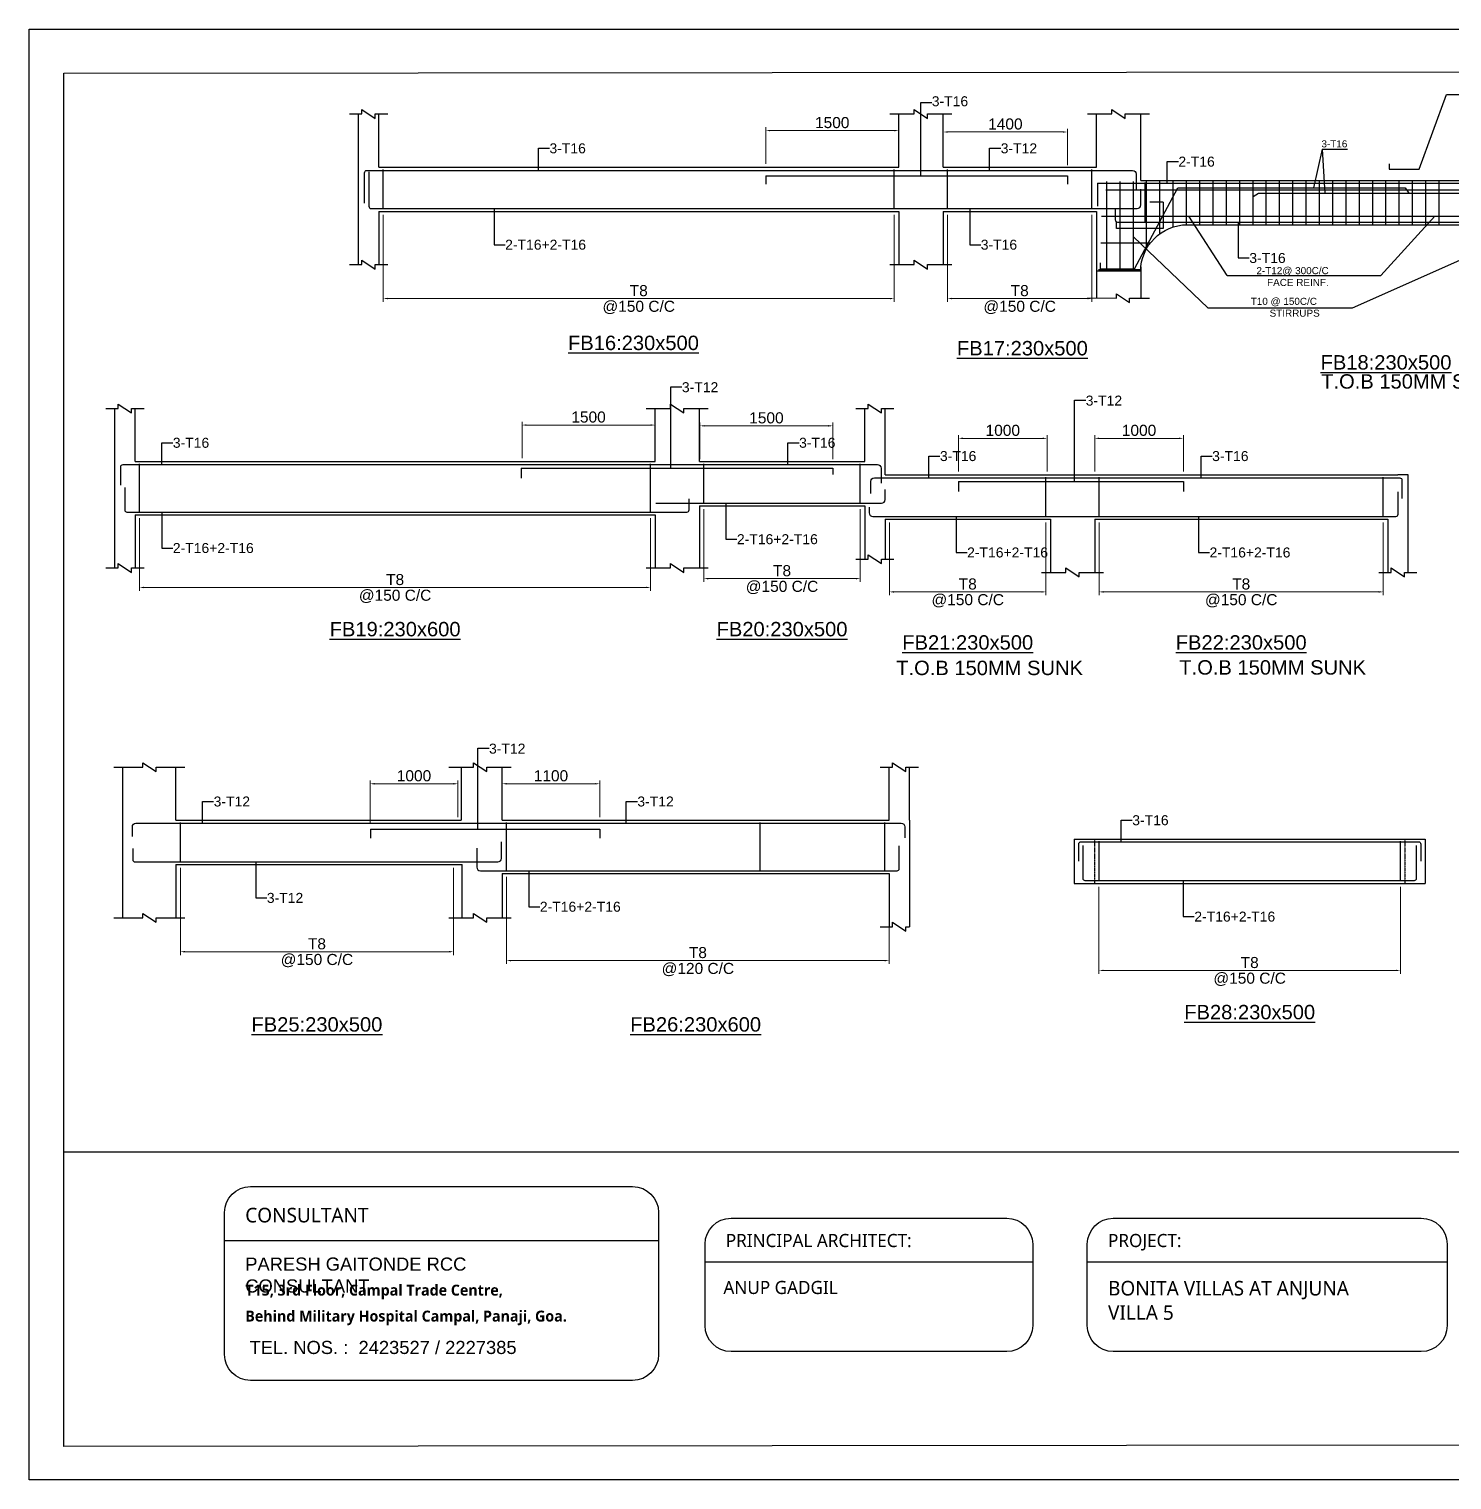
# Model space of a CAD drawing. Header units: millimetres. Extents: x 660818 to 959388, y -495289 to 50450.
# Drawn here: x 810357 to 842462, y -185855 to -153112 of the extents above; entities that cross this region are included whole.
import ezdxf
from ezdxf.enums import TextEntityAlignment as Align

# ---------------------------------------------------------------- set-up
doc = ezdxf.new("R2010")
doc.units = ezdxf.units.MM
doc.header["$LTSCALE"] = 0.01
doc.header["$MEASUREMENT"] = 0
doc.header["$PDMODE"] = 35
doc.linetypes.add('SCHidden', pattern=[0.375, 0.25, -0.125])
for name, color, linetype in [('Concrete Line', 2, 'Continuous'), ('Cut Line', 31, 'Continuous'), ('Dimension', 31, 'Continuous'), ('Labels', 4, 'Continuous'), ('Link', 225, 'Continuous'), ('Reinforcement', 130, 'Continuous'), ('Text', 7, 'Continuous')]:
    doc.layers.add(name, color=color, linetype=linetype)
doc.layers.add('Ele01', color=7, linetype='Continuous', lineweight=20)
doc.styles.add('SC-SansSerif', font='SansSerif')
doc.styles.get("Standard").update_dxf_attribs({"font": 'arial.ttf'})
doc.dimstyles.new('SCBBSDimStyl', dxfattribs={"dimtxt": 250, "dimasz": 100, "dimexe": 75, "dimexo": 75, "dimgap": 50, "dimtad": 1, "dimtoh": 1, "dimdec": 0, "dimzin": 0, "dimdsep": 46, "dimtxsty": 'SC-SansSerif', "dimcen": 0.045, "dimclrd": 8, "dimclre": 8, "dimclrt": 31, "dimadec": 0, "dimazin": 0, "dimtfac": 1, "dimtdec": 0, "dimtix": 1, "dimtofl": 0, "dimtmove": 0, "dimatfit": 3, "dimfxl": 1, "dimtolj": 1, "dimtzin": 0, "dimlwd": 0, "dimlwe": 0, "dimarcsym": 0})
doc.dimstyles.get("Standard").update_dxf_attribs({"dimtxt": 200, "dimasz": 0.18, "dimexe": 0.18, "dimexo": 0.0625, "dimgap": 0.09, "dimtad": 0, "dimtih": 1, "dimtoh": 1, "dimdec": 1, "dimzin": 0, "dimdsep": 46, "dimtxsty": 'Standard', "dimcen": 0.09, "dimadec": 0, "dimazin": 0, "dimtfac": 1, "dimtdec": 1, "dimtofl": 0, "dimtmove": 0, "dimatfit": 3, "dimfxl": 1, "dimtolj": 1, "dimtzin": 0, "dimarcsym": 0})

# ---------------------------------------------------------------- blocks, each defined once
blk = doc.blocks.new('*D2031')
at = {"layer": 'Defpoints', "color": 0, "transparency": 16777216}
for p in [(834498, -172391), (841298, -172391), (841298, -174356)]:
    blk.add_point(p, dxfattribs=at)
at = {"layer": 'Dimension', "color": 8, "lineweight": 0, "transparency": 16777216}
for p, q in [((834498, -172466), (834498, -174431)), ((841298, -172466), (841298, -174431)), ((834598, -174356), (841198, -174356))]:
    blk.add_line(p, q, dxfattribs=at)
at = {"layer": 'Dimension', "color": 8, "transparency": 16777216}
for points in [[(834598, -174340), (834598, -174373), (834498, -174356)], [(841198, -174340), (841198, -174373), (841298, -174356)]]:
    blk.add_solid(points, dxfattribs=at)
at = {"layer": 'Dimension', "color": 31, "transparency": 16777216, "char_height": 250, "style": 'SC-SansSerif'}
for s, insert, attachment_point in [('\\A1;T8', (837898, -174306), 8), ('\\A1;@150 C/C', (837898, -174406), 2)]:
    blk.add_mtext(s, dxfattribs=dict(at, insert=insert, attachment_point=attachment_point))
blk = doc.blocks.new('*D2032')
at = {"layer": 'Defpoints', "color": 0, "transparency": 16777216}
for p in [(813773, -171969), (819933, -171969), (819933, -173934)]:
    blk.add_point(p, dxfattribs=at)
at = {"layer": 'Dimension', "color": 8, "lineweight": 0, "transparency": 16777216}
for p, q in [((813773, -172044), (813773, -174009)), ((819933, -172044), (819933, -174009)), ((813873, -173934), (819833, -173934))]:
    blk.add_line(p, q, dxfattribs=at)
at = {"layer": 'Dimension', "color": 8, "transparency": 16777216}
for points in [[(813873, -173917), (813873, -173951), (813773, -173934)], [(819833, -173917), (819833, -173951), (819933, -173934)]]:
    blk.add_solid(points, dxfattribs=at)
at = {"layer": 'Dimension', "color": 31, "transparency": 16777216, "char_height": 250, "style": 'SC-SansSerif'}
for s, insert, attachment_point in [('\\A1;T8', (816853, -173884), 8), ('\\A1;@150 C/C', (816853, -173984), 2)]:
    blk.add_mtext(s, dxfattribs=dict(at, insert=insert, attachment_point=attachment_point))
blk = doc.blocks.new('*D2033')
at = {"layer": 'Defpoints', "color": 0, "transparency": 16777216}
for p in [(821133, -172169), (829763, -172169), (829763, -174134)]:
    blk.add_point(p, dxfattribs=at)
at = {"layer": 'Dimension', "color": 8, "lineweight": 0, "transparency": 16777216}
for p, q in [((821133, -172244), (821133, -174209)), ((829763, -172244), (829763, -174209)), ((821233, -174134), (829663, -174134))]:
    blk.add_line(p, q, dxfattribs=at)
at = {"layer": 'Dimension', "color": 8, "transparency": 16777216}
for points in [[(821233, -174117), (821233, -174151), (821133, -174134)], [(829663, -174117), (829663, -174151), (829763, -174134)]]:
    blk.add_solid(points, dxfattribs=at)
at = {"layer": 'Dimension', "color": 31, "transparency": 16777216, "char_height": 250, "attachment_point": 5, "style": 'SC-SansSerif'}
for s, insert in [('\\A1;T8', (825448, -173955)), ('\\A1;@120 C/C', (825448, -174336))]:
    blk.add_mtext(s, dxfattribs=dict(at, insert=insert))
blk = doc.blocks.new('*D2034')
at = {"layer": 'Defpoints', "color": 0, "transparency": 16777216}
for p in [(820033, -170144), (818054, -171099), (820033, -170969)]:
    blk.add_point(p, dxfattribs=at)
at = {"layer": 'Dimension', "color": 8, "lineweight": 0, "transparency": 16777216}
for p, q in [((818054, -171024), (818054, -170069)), ((818154, -170144), (819933, -170144)), ((820033, -170894), (820033, -170069))]:
    blk.add_line(p, q, dxfattribs=at)
at = {"layer": 'Dimension', "color": 8, "transparency": 16777216}
for points in [[(818154, -170127), (818154, -170161), (818054, -170144)], [(819933, -170127), (819933, -170161), (820033, -170144)]]:
    blk.add_solid(points, dxfattribs=at)
at = {"layer": 'Dimension', "color": 31, "transparency": 16777216, "insert": (819043, -169965), "char_height": 250, "attachment_point": 5, "style": 'SC-SansSerif'}
blk.add_mtext('\\A1;1000', dxfattribs=at)
blk = doc.blocks.new('*D2035')
at = {"layer": 'Defpoints', "color": 0, "transparency": 16777216}
for p in [(823233, -170144), (821033, -170969), (823233, -170969)]:
    blk.add_point(p, dxfattribs=at)
at = {"layer": 'Dimension', "color": 8, "lineweight": 0, "transparency": 16777216}
for p, q in [((821033, -170894), (821033, -170069)), ((821133, -170144), (823133, -170144)), ((823233, -170894), (823233, -170069))]:
    blk.add_line(p, q, dxfattribs=at)
at = {"layer": 'Dimension', "color": 8, "transparency": 16777216}
for points in [[(821133, -170127), (821133, -170161), (821033, -170144)], [(823133, -170127), (823133, -170161), (823233, -170144)]]:
    blk.add_solid(points, dxfattribs=at)
at = {"layer": 'Dimension', "color": 31, "transparency": 16777216, "insert": (822133, -169965), "char_height": 250, "attachment_point": 5, "style": 'SC-SansSerif'}
blk.add_mtext('\\A1;1100', dxfattribs=at)
blk = doc.blocks.new('*D2015')
at = {"layer": 'Defpoints', "color": 0, "transparency": 16777216}
for p in [(812852, -164074), (824382, -164074), (824382, -165714)]:
    blk.add_point(p, dxfattribs=at)
at = {"layer": 'Dimension', "color": 8, "lineweight": 0, "transparency": 16777216}
for p, q in [((812852, -164149), (812852, -165789)), ((824382, -164149), (824382, -165789)), ((812952, -165714), (824282, -165714))]:
    blk.add_line(p, q, dxfattribs=at)
at = {"layer": 'Dimension', "color": 8, "transparency": 16777216}
for points in [[(812952, -165697), (812952, -165731), (812852, -165714)], [(824282, -165697), (824282, -165731), (824382, -165714)]]:
    blk.add_solid(points, dxfattribs=at)
at = {"layer": 'Dimension', "color": 31, "transparency": 16777216, "char_height": 250, "style": 'SC-SansSerif'}
for s, insert, attachment_point in [('\\A1;T8', (818617, -165664), 8), ('\\A1;@150 C/C', (818617, -165764), 2)]:
    blk.add_mtext(s, dxfattribs=dict(at, insert=insert, attachment_point=attachment_point))
blk = doc.blocks.new('*D2016')
at = {"layer": 'Defpoints', "color": 0, "transparency": 16777216}
for p in [(825582, -163874), (829112, -163874), (829112, -165514)]:
    blk.add_point(p, dxfattribs=at)
at = {"layer": 'Dimension', "color": 8, "lineweight": 0, "transparency": 16777216}
for p, q in [((825582, -163949), (825582, -165589)), ((829112, -163949), (829112, -165589)), ((825682, -165514), (829012, -165514))]:
    blk.add_line(p, q, dxfattribs=at)
at = {"layer": 'Dimension', "color": 8, "transparency": 16777216}
for points in [[(825682, -165497), (825682, -165531), (825582, -165514)], [(829012, -165497), (829012, -165531), (829112, -165514)]]:
    blk.add_solid(points, dxfattribs=at)
at = {"layer": 'Dimension', "color": 31, "transparency": 16777216, "char_height": 250, "style": 'SC-SansSerif'}
for s, insert, attachment_point in [('\\A1;T8', (827347, -165464), 8), ('\\A1;@150 C/C', (827347, -165564), 2)]:
    blk.add_mtext(s, dxfattribs=dict(at, insert=insert, attachment_point=attachment_point))
blk = doc.blocks.new('*D2017')
at = {"layer": 'Defpoints', "color": 0, "transparency": 16777216}
for p in [(829772, -164174), (833302, -164174), (833302, -165814)]:
    blk.add_point(p, dxfattribs=at)
at = {"layer": 'Dimension', "color": 8, "lineweight": 0, "transparency": 16777216}
for p, q in [((829772, -164249), (829772, -165889)), ((833302, -164249), (833302, -165889)), ((829872, -165814), (833202, -165814))]:
    blk.add_line(p, q, dxfattribs=at)
at = {"layer": 'Dimension', "color": 8, "transparency": 16777216}
for points in [[(829872, -165797), (829872, -165831), (829772, -165814)], [(833202, -165797), (833202, -165831), (833302, -165814)]]:
    blk.add_solid(points, dxfattribs=at)
at = {"layer": 'Dimension', "color": 31, "transparency": 16777216, "char_height": 250, "style": 'SC-SansSerif'}
for s, insert, attachment_point in [('\\A1;T8', (831537, -165764), 8), ('\\A1;@150 C/C', (831537, -165864), 2)]:
    blk.add_mtext(s, dxfattribs=dict(at, insert=insert, attachment_point=attachment_point))
blk = doc.blocks.new('*D2018')
at = {"layer": 'Defpoints', "color": 0, "transparency": 16777216}
for p in [(834502, -164174), (840912, -164174), (840912, -165814)]:
    blk.add_point(p, dxfattribs=at)
at = {"layer": 'Dimension', "color": 8, "lineweight": 0, "transparency": 16777216}
for p, q in [((834502, -164249), (834502, -165889)), ((840912, -164249), (840912, -165889)), ((834602, -165814), (840812, -165814))]:
    blk.add_line(p, q, dxfattribs=at)
at = {"layer": 'Dimension', "color": 8, "transparency": 16777216}
for points in [[(834602, -165797), (834602, -165831), (834502, -165814)], [(840812, -165797), (840812, -165831), (840912, -165814)]]:
    blk.add_solid(points, dxfattribs=at)
at = {"layer": 'Dimension', "color": 31, "transparency": 16777216, "char_height": 250, "style": 'SC-SansSerif'}
for s, insert, attachment_point in [('\\A1;T8', (837707, -165764), 8), ('\\A1;@150 C/C', (837707, -165864), 2)]:
    blk.add_mtext(s, dxfattribs=dict(at, insert=insert, attachment_point=attachment_point))
blk = doc.blocks.new('*D2019')
at = {"layer": 'Defpoints', "color": 0, "transparency": 16777216}
for p in [(824481, -162049), (821481, -162874), (824481, -162874)]:
    blk.add_point(p, dxfattribs=at)
at = {"layer": 'Dimension', "color": 8, "lineweight": 0, "transparency": 16777216}
for p, q in [((821481, -162799), (821481, -161974)), ((821581, -162049), (824381, -162049)), ((824481, -162799), (824481, -161974))]:
    blk.add_line(p, q, dxfattribs=at)
at = {"layer": 'Dimension', "color": 8, "transparency": 16777216}
for points in [[(821581, -162032), (821581, -162066), (821481, -162049)], [(824381, -162032), (824381, -162066), (824481, -162049)]]:
    blk.add_solid(points, dxfattribs=at)
at = {"layer": 'Dimension', "color": 31, "transparency": 16777216, "insert": (822981, -161870), "char_height": 250, "attachment_point": 5, "style": 'SC-SansSerif'}
blk.add_mtext('\\A1;1500', dxfattribs=at)
blk = doc.blocks.new('*D2020')
at = {"layer": 'Defpoints', "color": 0, "transparency": 16777216}
for p in [(836402, -162349), (834402, -163174), (836402, -163174)]:
    blk.add_point(p, dxfattribs=at)
at = {"layer": 'Dimension', "color": 8, "lineweight": 0, "transparency": 16777216}
for p, q in [((834402, -163099), (834402, -162274)), ((834502, -162349), (836302, -162349)), ((836402, -163099), (836402, -162274))]:
    blk.add_line(p, q, dxfattribs=at)
at = {"layer": 'Dimension', "color": 8, "transparency": 16777216}
for points in [[(834502, -162332), (834502, -162366), (834402, -162349)], [(836302, -162332), (836302, -162366), (836402, -162349)]]:
    blk.add_solid(points, dxfattribs=at)
at = {"layer": 'Dimension', "color": 31, "transparency": 16777216, "insert": (835402, -162170), "char_height": 250, "attachment_point": 5, "style": 'SC-SansSerif'}
blk.add_mtext('\\A1;1000', dxfattribs=at)
blk = doc.blocks.new('*D2021')
at = {"layer": 'Defpoints', "color": 0, "transparency": 16777216}
for p in [(818349, -157229), (829879, -157229), (829879, -159194)]:
    blk.add_point(p, dxfattribs=at)
at = {"layer": 'Dimension', "color": 8, "lineweight": 0, "transparency": 16777216}
for p, q in [((818349, -157304), (818349, -159269)), ((829879, -157304), (829879, -159269)), ((818449, -159194), (829779, -159194))]:
    blk.add_line(p, q, dxfattribs=at)
at = {"layer": 'Dimension', "color": 8, "transparency": 16777216}
for points in [[(818449, -159177), (818449, -159211), (818349, -159194)], [(829779, -159177), (829779, -159211), (829879, -159194)]]:
    blk.add_solid(points, dxfattribs=at)
at = {"layer": 'Dimension', "color": 31, "transparency": 16777216, "char_height": 250, "style": 'SC-SansSerif'}
for s, insert, attachment_point in [('\\A1;T8', (824114, -159144), 8), ('\\A1;@150 C/C', (824114, -159244), 2)]:
    blk.add_mtext(s, dxfattribs=dict(at, insert=insert, attachment_point=attachment_point))
blk = doc.blocks.new('*D2022')
at = {"layer": 'Defpoints', "color": 0, "transparency": 16777216}
for p in [(831079, -157229), (834339, -157229), (834339, -159194)]:
    blk.add_point(p, dxfattribs=at)
at = {"layer": 'Dimension', "color": 8, "lineweight": 0, "transparency": 16777216}
for p, q in [((831079, -157304), (831079, -159269)), ((834339, -157304), (834339, -159269)), ((831179, -159194), (834239, -159194))]:
    blk.add_line(p, q, dxfattribs=at)
at = {"layer": 'Dimension', "color": 8, "transparency": 16777216}
for points in [[(831179, -159177), (831179, -159211), (831079, -159194)], [(834239, -159177), (834239, -159211), (834339, -159194)]]:
    blk.add_solid(points, dxfattribs=at)
at = {"layer": 'Dimension', "color": 31, "transparency": 16777216, "char_height": 250, "style": 'SC-SansSerif'}
for s, insert, attachment_point in [('\\A1;T8', (832709, -159144), 8), ('\\A1;@150 C/C', (832709, -159244), 2)]:
    blk.add_mtext(s, dxfattribs=dict(at, insert=insert, attachment_point=attachment_point))
blk = doc.blocks.new('*D2023')
at = {"layer": 'Defpoints', "color": 0, "transparency": 16777216}
for p in [(829979, -155404), (826979, -156229), (829979, -156229)]:
    blk.add_point(p, dxfattribs=at)
at = {"layer": 'Dimension', "color": 8, "lineweight": 0, "transparency": 16777216}
for p, q in [((826979, -156154), (826979, -155329)), ((827079, -155404), (829879, -155404)), ((829979, -156154), (829979, -155329))]:
    blk.add_line(p, q, dxfattribs=at)
at = {"layer": 'Dimension', "color": 8, "transparency": 16777216}
for points in [[(827079, -155387), (827079, -155421), (826979, -155404)], [(829879, -155387), (829879, -155421), (829979, -155404)]]:
    blk.add_solid(points, dxfattribs=at)
at = {"layer": 'Dimension', "color": 31, "transparency": 16777216, "insert": (828479, -155225), "char_height": 250, "attachment_point": 5, "style": 'SC-SansSerif'}
blk.add_mtext('\\A1;1500', dxfattribs=at)
blk = doc.blocks.new('*D2006')
at = {"layer": 'Defpoints', "color": 0, "transparency": 16777216}
for p in [(833786, -155436), (830986, -156261), (833786, -156261)]:
    blk.add_point(p, dxfattribs=at)
at = {"layer": 'Dimension', "color": 8, "lineweight": 0, "transparency": 16777216}
for p, q in [((830986, -156186), (830986, -155361)), ((831086, -155436), (833686, -155436)), ((833786, -156186), (833786, -155361))]:
    blk.add_line(p, q, dxfattribs=at)
at = {"layer": 'Dimension', "color": 8, "transparency": 16777216}
for points in [[(831086, -155419), (831086, -155453), (830986, -155436)], [(833686, -155419), (833686, -155453), (833786, -155436)]]:
    blk.add_solid(points, dxfattribs=at)
at = {"layer": 'Dimension', "color": 31, "transparency": 16777216, "insert": (832386, -155257), "char_height": 250, "attachment_point": 5, "style": 'SC-SansSerif'}
blk.add_mtext('\\A1;1400', dxfattribs=at)
blk = doc.blocks.new('*D2007')
at = {"layer": 'Defpoints', "color": 0, "transparency": 16777216}
for p in [(828495, -162067), (825495, -162892), (828495, -162892)]:
    blk.add_point(p, dxfattribs=at)
at = {"layer": 'Dimension', "color": 8, "lineweight": 0, "transparency": 16777216}
for p, q in [((825495, -162817), (825495, -161992)), ((825595, -162067), (828395, -162067)), ((828495, -162817), (828495, -161992))]:
    blk.add_line(p, q, dxfattribs=at)
at = {"layer": 'Dimension', "color": 8, "transparency": 16777216}
for points in [[(825595, -162050), (825595, -162083), (825495, -162067)], [(828395, -162050), (828395, -162083), (828495, -162067)]]:
    blk.add_solid(points, dxfattribs=at)
at = {"layer": 'Dimension', "color": 31, "transparency": 16777216, "insert": (826995, -161888), "char_height": 250, "attachment_point": 5, "style": 'SC-SansSerif'}
blk.add_mtext('\\A1;1500', dxfattribs=at)
blk = doc.blocks.new('*D2008')
at = {"layer": 'Defpoints', "color": 0, "transparency": 16777216}
for p in [(833328, -162349), (831328, -163174), (833328, -163174)]:
    blk.add_point(p, dxfattribs=at)
at = {"layer": 'Dimension', "color": 8, "lineweight": 0, "transparency": 16777216}
for p, q in [((831328, -163099), (831328, -162274)), ((831428, -162349), (833228, -162349)), ((833328, -163099), (833328, -162274))]:
    blk.add_line(p, q, dxfattribs=at)
at = {"layer": 'Dimension', "color": 8, "transparency": 16777216}
for points in [[(831428, -162332), (831428, -162366), (831328, -162349)], [(833228, -162332), (833228, -162366), (833328, -162349)]]:
    blk.add_solid(points, dxfattribs=at)
at = {"layer": 'Dimension', "color": 31, "transparency": 16777216, "insert": (832328, -162170), "char_height": 250, "attachment_point": 5, "style": 'SC-SansSerif'}
blk.add_mtext('\\A1;1000', dxfattribs=at)

msp = doc.modelspace()

# ---------------------------------------------------------------- linework, layer by layer
at = {"color": 151}
for p, q in [((814767.258, -180449.335), (824561.313, -180449.335)), ((825610.03, -180929.724), (833002.189, -180929.724)), ((834234.184, -180929.724), (842353.768, -180929.724))]:
    msp.add_line(p, q, dxfattribs=at)
for points in [[(815353.729, -179233.508), (823974.843, -179233.508, -0.414213562), (824561.313, -179819.979), (824561.313, -183021.661, -0.414213562), (823974.843, -183608.132), (815353.729, -183608.132, -0.414213562), (814767.258, -183021.661), (814767.258, -179819.979, -0.414213562)], [(826196.501, -179947.623), (832415.718, -179947.623, -0.414213562), (833002.189, -180534.093), (833002.189, -182370.189, -0.414213562), (832415.718, -182956.66), (826196.501, -182956.66, -0.414213562), (825610.03, -182370.189), (825610.03, -180534.093, -0.414213562)], [(834820.654, -179947.623), (841767.297, -179947.623, -0.414213562), (842353.768, -180534.093), (842353.768, -182370.189, -0.414213562), (841767.297, -182956.66), (834820.654, -182956.66, -0.414213562), (834234.184, -182370.189), (834234.184, -180534.093, -0.414213562)]]:
    msp.add_lwpolyline(points, format="xyb", close=True, dxfattribs=at)
at = {"layer": 'Concrete Line'}
for p, q in [((817789.404, -158429.148), (817789.404, -155029.148)), ((818249.404, -156229.148), (818249.404, -155029.148)), ((829979.404, -156229.148), (829979.404, -155029.148)), ((830979.404, -156229.148), (830979.404, -155029.148)), ((834439.404, -156229.148), (834439.404, -155029.148)), ((835439.404, -156529.148), (835439.404, -155029.148)), ((818249.404, -157229.148), (818249.404, -158429.148)), ((829979.404, -157229.148), (829979.404, -158429.148)), ((830979.404, -157229.148), (830979.404, -158429.148)), ((834439.404, -157229.148), (834439.404, -159186.285)), ((835439.404, -158579.14), (835439.404, -159186.285)), ((812291.68, -165274.132), (812291.68, -161674.132)), ((812751.68, -162874.132), (812751.68, -161674.132)), ((824481.68, -162874.132), (824481.68, -161674.132)), ((825481.68, -162874.132), (825481.68, -161674.132)), ((829211.68, -162874.132), (829211.68, -161674.132)), ((829671.68, -163174.132), (829671.68, -161674.132)), ((841471.68, -163174.132), (841241.68, -163174.132)), ((841471.68, -165374.132), (841471.68, -163174.132)), ((825481.68, -163874.132), (825481.68, -165274.132)), ((829211.68, -163874.132), (829211.68, -165074.132)), ((812751.68, -164074.132), (812751.68, -165274.132)), ((824481.68, -164074.132), (824481.68, -165274.132)), ((829671.68, -164174.132), (829671.68, -165074.132)), ((833401.68, -164174.132), (833401.68, -165374.132)), ((834401.68, -164174.132), (834401.68, -165374.132)), ((841011.68, -164174.132), (841011.68, -165374.132)), ((812472.569, -173168.946), (812472.569, -169768.946)), ((813672.569, -170968.946), (813672.569, -169768.946)), ((820107.569, -169768.946), (820107.569, -170968.946)), ((821032.569, -170968.946), (821032.569, -169768.946)), ((829762.569, -170968.946), (829762.569, -169768.946)), ((830222.569, -170968.946), (830222.569, -169768.946)), ((830222.569, -170968.946), (830222.569, -173368.946)), ((813672.569, -171968.946), (813672.569, -173168.946)), ((820131.373, -173168.946), (820131.373, -171968.946)), ((821032.569, -172168.946), (821032.569, -173168.946)), ((829762.569, -172168.946), (829762.569, -173368.946))]:
    msp.add_line(p, q, dxfattribs=at)
for points in [[(818249.404, -156229.148), (829979.404, -156229.148)], [(830979.404, -156229.148), (834439.404, -156229.148)], [(835439.404, -156529.148), (844579.404, -156529.148)], [(818249.404, -157229.148), (829979.404, -157229.148)], [(830979.404, -157229.148), (834439.404, -157229.148)], [(836489.404, -157529.148), (842789.404, -157529.148)], [(812751.68, -162874.132), (824481.68, -162874.132)], [(825481.68, -162874.132), (829211.68, -162874.132)], [(829671.68, -163174.132), (833901.68, -163174.132)], [(833901.68, -163174.132), (841241.68, -163174.132)], [(825481.68, -163874.132), (829211.68, -163874.132)], [(812751.68, -164074.132), (824481.68, -164074.132)], [(829671.68, -164174.132), (833401.68, -164174.132)], [(834401.68, -164174.132), (841011.68, -164174.132)], [(813672.569, -170968.946), (820107.569, -170968.946)], [(821032.569, -170968.946), (829762.569, -170968.946)], [(833938.378, -171391.257), (834398.378, -171391.257)], [(833938.378, -171391.257), (833938.378, -172391.257)], [(834398.378, -171391.257), (841398.378, -171391.257)], [(841398.378, -171391.257), (841858.378, -171391.257)], [(841858.378, -171391.257), (841858.378, -172391.257)], [(813672.569, -171968.946), (820131.373, -171968.946)], [(821032.569, -172168.946), (829762.569, -172168.946)], [(833938.378, -172391.257), (834398.378, -172391.257)], [(834398.378, -172391.257), (841398.378, -172391.257)], [(841398.378, -172391.257), (841858.378, -172391.257)]]:
    msp.add_lwpolyline(points, dxfattribs=at)
at = {"layer": 'Concrete Line', "color": 8, "linetype": 'SCHidden'}
for points in [[(834398.378, -171391.257), (834398.378, -172391.257)], [(841398.378, -171391.257), (841398.378, -172391.257)]]:
    msp.add_lwpolyline(points, dxfattribs=at)
at = {"layer": 'Cut Line'}
for points in [[(817589.404, -155029.148), (817869.404, -155029.148), (817869.404, -154929.148), (818169.404, -155129.148), (818169.404, -155029.148), (818449.404, -155029.148)], [(829779.404, -155029.148), (830329.404, -155029.148), (830329.404, -154929.148), (830629.404, -155129.148), (830629.404, -155029.148), (831179.404, -155029.148)], [(834239.404, -155029.148), (834789.404, -155029.148), (834789.404, -154929.148), (835089.404, -155129.148), (835089.404, -155029.148), (835639.404, -155029.148)], [(817589.404, -158429.148), (817869.404, -158429.148), (817869.404, -158329.148), (818169.404, -158529.148), (818169.404, -158429.148), (818449.404, -158429.148)], [(829779.404, -158429.148), (830329.404, -158429.148), (830329.404, -158329.148), (830629.404, -158529.148), (830629.404, -158429.148), (831179.404, -158429.148)], [(834239.404, -159177.481), (834889.404, -159186.285), (834889.404, -159086.285), (835189.404, -159286.285), (835189.404, -159186.285), (835639.404, -159186.285)], [(812091.68, -161674.132), (812371.68, -161674.132), (812371.68, -161574.132), (812671.68, -161774.132), (812671.68, -161674.132), (812951.68, -161674.132)], [(824281.68, -161674.132), (824831.68, -161674.132), (824831.68, -161574.132), (825131.68, -161774.132), (825131.68, -161674.132), (825681.68, -161674.132)], [(829011.68, -161674.132), (829291.68, -161674.132), (829291.68, -161574.132), (829591.68, -161774.132), (829591.68, -161674.132), (829871.68, -161674.132)], [(829011.68, -165074.132), (829291.68, -165074.132), (829291.68, -164974.132), (829591.68, -165174.132), (829591.68, -165074.132), (829871.68, -165074.132)], [(812091.68, -165274.132), (812371.68, -165274.132), (812371.68, -165174.132), (812671.68, -165374.132), (812671.68, -165274.132), (812951.68, -165274.132)], [(824281.68, -165274.132), (824831.68, -165274.132), (824831.68, -165174.132), (825131.68, -165374.132), (825131.68, -165274.132), (825681.68, -165274.132)], [(833201.68, -165374.132), (833751.68, -165374.132), (833751.68, -165274.132), (834051.68, -165474.132), (834051.68, -165374.132), (834601.68, -165374.132)], [(840811.68, -165374.132), (841091.68, -165374.132), (841091.68, -165274.132), (841391.68, -165474.132), (841391.68, -165374.132), (841671.68, -165374.132)], [(812272.569, -169768.946), (812922.569, -169768.946), (812922.569, -169668.946), (813222.569, -169868.946), (813222.569, -169768.946), (813872.569, -169768.946)], [(819832.569, -169768.946), (820382.569, -169768.946), (820382.569, -169668.946), (820682.569, -169868.946), (820682.569, -169768.946), (821232.569, -169768.946)], [(829562.569, -169768.946), (829842.569, -169768.946), (829842.569, -169668.946), (830142.569, -169868.946), (830142.569, -169768.946), (830422.569, -169768.946)], [(812272.569, -173168.946), (812922.569, -173168.946), (812922.569, -173068.946), (813222.569, -173268.946), (813222.569, -173168.946), (813872.569, -173168.946)], [(819832.569, -173168.946), (820382.569, -173168.946), (820382.569, -173068.946), (820682.569, -173268.946), (820682.569, -173168.946), (821232.569, -173168.946)], [(829562.569, -173368.946), (829842.569, -173368.946), (829842.569, -173268.946), (830142.569, -173468.946), (830142.569, -173368.946), (830222.569, -173368.946)]]:
    msp.add_lwpolyline(points, dxfattribs=at)
at = {"layer": 'Dimension', "color": 8}
for q in [(839337.733, -156693.226), (839591.594, -156824.126), (840106.159, -155823.85)]:
    msp.add_line((839531.276, -155823.85), q, dxfattribs=at)
at = {"layer": 'Ele01', "lineweight": 25}
msp.add_lwpolyline([(835439.404, -158579.148, -0.414213562), (836489.404, -157529.148), (842789.404, -157529.148, -0.414213562), (843839.404, -158579.148)], format="xyb", dxfattribs=at)
msp.add_lwpolyline([(835439.404, -158479.148), (835439.404, -159186.285)], dxfattribs=at)
at = {"layer": 'Link'}
for p, q in [((818349.404, -157179.148), (818349.404, -156279.148)), ((829879.404, -157179.148), (829879.404, -156279.148)), ((831079.404, -157179.148), (831079.404, -156279.148)), ((834339.404, -157179.148), (834339.404, -156279.148)), ((835539.404, -157479.148), (835539.404, -156579.148)), ((812851.68, -164024.132), (812851.68, -162924.132)), ((824381.68, -164024.132), (824381.68, -162924.132)), ((825581.68, -163824.132), (825581.68, -162924.132)), ((829111.68, -163824.132), (829111.68, -162924.132)), ((833301.68, -164124.132), (833301.68, -163224.132)), ((834501.68, -164124.132), (834501.68, -163224.132)), ((840911.68, -164124.132), (840911.68, -163224.132)), ((813772.569, -171918.946), (813772.569, -171018.946)), ((821132.569, -172118.946), (821132.569, -171018.946)), ((826852.569, -172118.946), (826852.569, -171018.946)), ((829662.569, -172118.946), (829662.569, -171018.946)), ((834498.378, -172341.257), (834498.378, -171441.257)), ((841298.378, -172341.257), (841298.378, -171441.257))]:
    msp.add_line(p, q, dxfattribs=at)
at = {"layer": 'Reinforcement', "color": 1, "ltscale": 0.5}
for p, q in [((841725.781, -156272.758), (842335.806, -154592.383)), ((842335.806, -154592.383), (844352.757, -154592.383)), ((841043.402, -156157.388), (841043.402, -156272.758)), ((841043.402, -156272.758), (841725.781, -156272.758)), ((835299.772, -158521.766), (836279.23, -156693.226)), ((836279.23, -156693.226), (841405.556, -156693.226)), ((838100.665, -156824.126), (837977.009, -156898.748)), ((842963.04, -156824.126), (838100.665, -156824.126)), ((841405.556, -156693.226), (841486.199, -156817.533)), ((834522.408, -158387.19), (834522.408, -158521.766)), ((834522.408, -158521.766), (835299.772, -158521.766))]:
    msp.add_line(p, q, dxfattribs=at)
at = {"layer": 'Reinforcement', "ltscale": 0.5}
for p, q in [((826978.904, -156423.029), (826978.904, -156615.579)), ((833786.182, -156423.029), (833786.182, -156615.579)), ((821462.794, -163020.803), (828494.825, -163020.803)), ((821462.794, -163020.803), (821462.794, -163244.906)), ((828494.825, -163020.803), (828494.825, -163162.092)), ((831328.248, -163320.803), (836401.68, -163320.803)), ((831328.248, -163320.803), (831328.248, -163544.906)), ((836401.68, -163320.803), (836401.68, -163544.906)), ((818058.043, -171170.116), (818058.043, -171372.718)), ((823232.569, -171170.116), (823232.569, -171372.718)), ((867089.479, -178456.787), (811138.999, -178456.787))]:
    msp.add_line(p, q, dxfattribs=at)
at = {"layer": 'Reinforcement'}
for p, q in [((834461.092, -156591.148), (844508.169, -156591.148)), ((834863.404, -157167.148), (834863.404, -157417.148)), ((834913.404, -157467.148), (844343.038, -157467.148))]:
    msp.add_line(p, q, dxfattribs=at)
at = {"layer": 'Reinforcement', "color": 6, "ltscale": 0.5}
for p, q in [((834461.092, -156591.148), (834461.092, -157107.379)), ((834653.948, -156737.635), (844639.404, -156737.635)), ((834557.544, -157337.635), (844639.404, -157337.635)), ((834540.76, -157937.635), (835658.163, -157937.635)), ((834485.094, -158537.635), (835440.225, -158537.635))]:
    msp.add_line(p, q, dxfattribs=at)
at = {"layer": 'Reinforcement', "color": 3, "ltscale": 0.5}
for p, q in [((834673.695, -158566.205), (834673.695, -156551.822)), ((834973.695, -158566.205), (834973.695, -156551.822)), ((835273.695, -158566.205), (835273.695, -156551.822)), ((835573.695, -158065.36), (835573.695, -156551.822)), ((835873.695, -157728.617), (835873.695, -156551.822)), ((836173.695, -157577.735), (836173.695, -156551.822)), ((836473.695, -157529.265), (836473.695, -156551.822)), ((836773.695, -157529.148), (836773.695, -156551.822)), ((837073.695, -157529.148), (837073.695, -156551.822)), ((837373.695, -157529.148), (837373.695, -156551.822)), ((837673.695, -157529.148), (837673.695, -156551.822)), ((837973.695, -157529.148), (837973.695, -156551.822)), ((838273.695, -157529.148), (838273.695, -156551.822)), ((838573.695, -157529.148), (838573.695, -156551.822)), ((838873.695, -157529.148), (838873.695, -156551.822)), ((839173.695, -157529.148), (839173.695, -156551.822)), ((839473.695, -157529.148), (839473.695, -156551.822)), ((839773.695, -157529.148), (839773.695, -156551.822)), ((840073.695, -157529.148), (840073.695, -156551.822)), ((840373.695, -157529.148), (840373.695, -156551.822)), ((840673.695, -157529.148), (840673.695, -156551.822)), ((840973.695, -157529.148), (840973.695, -156551.822)), ((841273.695, -157529.148), (841273.695, -156551.822)), ((841573.695, -157529.148), (841573.695, -156551.822)), ((841873.695, -157529.148), (841873.695, -156551.822)), ((842173.695, -157529.148), (842173.695, -156551.822))]:
    msp.add_line(p, q, dxfattribs=at)
at = {"layer": 'Reinforcement', "color": 2, "ltscale": 0.5}
for p, q in [((835946.081, -157017.219), (835642.907, -157017.219)), ((835946.081, -157017.219), (835946.081, -157611.996)), ((834889.682, -157611.996), (834889.682, -157454.34)), ((835946.081, -157611.996), (834889.682, -157611.996)), ((835439.404, -158579.146), (834439.404, -158579.146))]:
    msp.add_line(p, q, dxfattribs=at)
at = {"layer": 'Reinforcement', "color": 8, "ltscale": 0.5}
for p, q in [((837390.556, -158674.596), (836525.21, -157337.635)), ((840860.426, -158674.596), (842074.384, -157337.635)), ((836956.006, -159400.732), (835275.123, -157804.389)), ((840219.411, -159400.732), (843973.695, -157733.143)), ((837390.556, -158674.596), (840860.426, -158674.596)), ((836956.006, -159400.732), (840219.411, -159400.732))]:
    msp.add_line(p, q, dxfattribs=at)
at = {"layer": 'Reinforcement', "ltscale": 0.5}
for points in [[(810357.018, -153112.126), (868070.641, -153112.126), (868070.641, -185854.748), (810357.018, -185854.748)], [(811138.999, -154109.546), (867089.479, -154052.302), (867089.479, -185045.538), (811138.999, -185102.782)]]:
    msp.add_lwpolyline(points, close=True, dxfattribs=at)
at = {"layer": 'Reinforcement'}
for points in [[(817929.404, -157040.148), (817929.404, -156354.148, -0.414213562), (817979.404, -156304.148), (821441.404, -156304.148)], [(818025.404, -156331.148), (818025.404, -157113.148, 0.414213562), (818075.404, -157163.148), (832156.404, -157163.148)], [(833138.904, -156304.148), (835257.837, -156304.148, -0.414213562), (835337.837, -156384.148), (835337.837, -156739.713)], [(832156.404, -157163.148), (835359.404, -157163.148, 0.414213562), (835439.404, -157083.148), (835439.404, -156727.37)], [(812427.68, -163408.132), (812427.68, -162990.132, -0.414213562), (812477.68, -162940.132), (821289.18, -162940.132)], [(827073.18, -162940.132), (829500.022, -162940.132, -0.414213562), (829580.022, -163020.132), (829580.022, -163358.956)], [(829350.059, -163597.071), (829350.059, -163320.132, -0.414213562), (829430.059, -163240.132), (831809.18, -163240.132)], [(836393.18, -163240.132), (841284.68, -163240.132, -0.414213562), (841334.68, -163290.132), (841334.68, -163708.132)], [(812515.68, -163456.132), (812515.68, -163962.132, 0.414213562), (812565.68, -164012.132), (825200.68, -164012.132, 0.414213562), (825250.68, -163962.132), (825250.68, -163712.132)], [(824497.68, -163812.132), (829591.68, -163812.132, 0.414213562), (829671.68, -163732.132), (829671.68, -163500.758)], [(829315.243, -163899.544), (829315.243, -164032.132, 0.414213562), (829395.243, -164112.132), (841198.02, -164112.132, 0.414213562), (841248.02, -164062.132), (841248.02, -163556.132)], [(812688.569, -171336.687), (812688.569, -171114.946, -0.414213562), (812768.569, -171034.946), (818240.569, -171034.946)], [(827370.069, -171034.946), (830037.22, -171034.946, -0.414213562), (830117.22, -171114.946), (830117.22, -171364.3)], [(812696.569, -171606.946), (812696.569, -171856.946, 0.414213562), (812746.569, -171906.946), (820936.569, -171906.946, 0.414213562), (821016.569, -171826.946), (821016.569, -171451.694)], [(820459.858, -171595.046), (820459.858, -172026.946, 0.414213562), (820539.858, -172106.946), (829941.569, -172106.946, 0.414213562), (829991.569, -172056.946), (829991.569, -171542.946)], [(834040.378, -171887.257), (834040.378, -171503.257, -0.414213562), (834090.378, -171453.257), (841706.378, -171453.257, -0.414213562), (841756.378, -171503.257), (841756.378, -171887.257)], [(834132.378, -171535.257), (834132.378, -172275.257, 0.414213562), (834182.378, -172325.257), (841614.378, -172325.257, 0.414213562), (841664.378, -172275.257), (841664.378, -171535.257)]]:
    msp.add_lwpolyline(points, format="xyb", dxfattribs=at)
for points in [[(821441.404, -156304.148), (826678.904, -156304.148)], [(826678.904, -156304.148), (833138.904, -156304.148)], [(826978.904, -156423.029), (833786.182, -156423.029)], [(821289.18, -162940.132), (827073.18, -162940.132)], [(831809.18, -163240.132), (836393.18, -163240.132)], [(818058.043, -171170.116), (823232.569, -171170.116)], [(818240.569, -171034.946), (823424.569, -171034.946)], [(823424.569, -171034.946), (827370.069, -171034.946)]]:
    msp.add_lwpolyline(points, dxfattribs=at)
msp.add_arc((834913.404, -157417.148), 50, 180, 270, dxfattribs=at)

# ---------------------------------------------------------------- texts
at = {"color": 151, "attachment_point": 1}
for s, width, heights, insert, char_height in [('{\\fLucida Calligraphy|b0|i0|c0|p66;CONSULTANT}', 1188.69725, [-329.132], (815235.594, -179713.441), 329.1316), ('{\\fLucida Calligraphy|b0|i0|c0|p66;PRINCIPAL ARCHITECT:}', 6566.54616, [-296.218], (826078.366, -180302.902), 296.21844), ('{\\fLucida Calligraphy|b0|i0|c0|p66;PROJECT:}', 3995.39936, [-296.218], (834702.519, -180302.902), 296.21844), ('PARESH GAITONDE RCC CONSULTANT', 7423.30961, [-805.474], (815235.594, -180834.531), 296.21844), ('{\\fLucida Calligraphy|b0|i0|c0|p66;\\H0.9x;\\C40;ANUP GADGIL}', 4174.97483, [-296.218], (826024.285, -181362.192), 329.1316), ('{\\fLucida Calligraphy|b0|i0|c0|p66;\\C40;BONITA VILLAS AT ANJUNA\\PVILLA 5}', 10645.03101, [2152.893], (834702.519, -181362.192), 329.1316), ('{\\fLucida Calligraphy|b1|i0|c0|p66;T15, 3rd Floor, Campal Trade Centre,}', 7423.30961, [-329.132], (815235.594, -181446.993), 246.8487), ('{\\fLucida Calligraphy|b1|i0|c0|p66;Behind Military Hospital Campal, Panaji, Goa.}', 9060.06026, [-329.132], (815235.594, -182033.086), 246.8487)]:
    msp.add_mtext_dynamic_manual_height_columns(s, width=width, gutter_width=12.5, heights=heights, dxfattribs=dict(at, insert=insert, char_height=char_height))
at = {"color": 151, "insert": (815330.853, -182715.944), "char_height": 296.21844, "width": 8957.0871, "attachment_point": 1}
msp.add_mtext('TEL. NOS. :  2423527 / 2227385', dxfattribs=at)
at = {"layer": 'Labels', "style": 'SC-SansSerif'}
for s, p in [('%%UFB16:230x500', (823994.438, -160454.598)), ('%%UFB17:230x500', (832769.38, -160574.477)), ('%%UFB18:230x500', (840974.404, -160894.148)), ('%%UFB19:230x600', (818616.68, -166914.132)), ('%%UFB20:230x500', (827346.68, -166914.132)), ('%%UFB21:230x500', (831536.68, -167214.132)), ('%%UFB22:230x500', (837706.68, -167214.132)), ('%%UFB28:230x500', (837898.378, -175556.257)), ('%%UFB25:230x500', (816852.569, -175833.946)), ('%%UFB26:230x600', (825397.569, -175833.946))]:
    msp.add_text(s, height=325, dxfattribs=at).set_placement(p, align=Align.BOTTOM_CENTER)
at = {"layer": 'Labels', "color": 1, "style": 'SC-SansSerif'}
for p in [(839511.662, -161227.226), (829923.689, -167691.7), (836310.663, -167680.271)]:
    msp.add_text('T.O.B 150MM SUNK', height=325, dxfattribs=at).set_placement(p)
at = {"layer": 'Text', "style": 'SC-SansSerif'}
for s, p in [('3-T16', (830725.47, -154741.865)), ('3-T16', (822099.404, -155804.148)), ('3-T12', (832281.148, -155804.148)), ('2-T16', (836289.404, -156104.148)), ('2-T16+2-T16', (821099.404, -157979.148)), ('3-T16', (831830.404, -157979.148)), ('3-T16', (837889.404, -158279.148)), ('3-T12', (825087.32, -161194.67)), ('3-T12', (834198.74, -161497.127)), ('3-T16', (813601.68, -162449.132)), ('3-T16', (827731.18, -162449.132)), ('3-T16', (830910.126, -162749.132)), ('3-T16', (837051.18, -162749.132)), ('2-T16+2-T16', (826328.816, -164624.567)), ('2-T16+2-T16', (813601.68, -164824.132)), ('2-T16+2-T16', (831522.68, -164924.132)), ('2-T16+2-T16', (836992.274, -164924.567)), ('3-T12', (820735.942, -169350.362)), ('3-T12', (814522.569, -170543.946)), ('3-T12', (824082.569, -170543.946)), ('3-T16', (835248.378, -170966.257)), ('3-T12', (815722.569, -172718.946)), ('2-T16+2-T16', (821882.569, -172918.946)), ('2-T16+2-T16', (836648.378, -173141.257))]:
    msp.add_text(s, height=225, dxfattribs=at).set_placement(p, align=Align.MIDDLE_LEFT)
at = {"layer": 'Text', "char_height": 160, "attachment_point": 3}
for s, insert, width in [('3-T16', (840101.547, -155623.743), 5633.3324), ('2-T12@ 300C/C FACE REINF.', (839681.69, -158484.279), 1819.9779), ('T10 @ 150C/C  STIRRUPS', (839478.153, -159177.189), 1697.07923)]:
    msp.add_mtext(s, dxfattribs=dict(at, insert=insert, width=width))

# ---------------------------------------------------------------- dimensions: what is measured, and where the dimension line sits
at = {"layer": 'Dimension'}
for base, p1, p2, text, picture, middle in [((829978.904, -155404.148), (826978.904, -156229.148), (829978.904, -156229.148), '1500', '*D2023', (828478.904, -155225.375)), ((833786.182, -155435.97), (830986.182, -156260.97), (833786.182, -156260.97), '1400', '*D2006', (832386.182, -155257.197)), ((829879.404, -159194.148), (818349.404, -157229.148), (829879.404, -157229.148), 'T8\\X@150 C/C', '*D2021', (824114.404, -159194.148)), ((834339.404, -159194.148), (831079.404, -157229.148), (834339.404, -157229.148), 'T8\\X@150 C/C', '*D2022', (832709.404, -159194.148)), ((824481.18, -162049.132), (821481.18, -162874.132), (824481.18, -162874.132), '1500', '*D2019', (822981.18, -161870.36)), ((828494.825, -162066.647), (825494.825, -162891.647), (828494.825, -162891.647), '1500', '*D2007', (826994.825, -161887.874)), ((833328.248, -162349.132), (831328.248, -163174.132), (833328.248, -163174.132), '1000', '*D2008', (832328.248, -162170.36)), ((836401.68, -162349.132), (834401.68, -163174.132), (836401.68, -163174.132), '1000', '*D2020', (835401.68, -162170.36)), ((829111.68, -165514.132), (825581.68, -163874.132), (829111.68, -163874.132), 'T8\\X@150 C/C', '*D2016', (827346.68, -165514.132)), ((824381.68, -165714.132), (812851.68, -164074.132), (824381.68, -164074.132), 'T8\\X@150 C/C', '*D2015', (818616.68, -165714.132)), ((833301.68, -165814.132), (829771.68, -164174.132), (833301.68, -164174.132), 'T8\\X@150 C/C', '*D2017', (831536.68, -165814.132)), ((840911.68, -165814.132), (834501.68, -164174.132), (840911.68, -164174.132), 'T8\\X@150 C/C', '*D2018', (837706.68, -165814.132)), ((820032.569, -170143.946), (818054.295, -171098.978), (820032.569, -170968.946), '1000', '*D2034', (819043.432, -169965.174)), ((823232.569, -170143.946), (821032.569, -170968.946), (823232.569, -170968.946), '1100', '*D2035', (822132.569, -169965.174)), ((819932.569, -173933.946), (813772.569, -171968.946), (819932.569, -171968.946), 'T8\\X@150 C/C', '*D2032', (816852.569, -173933.946)), ((829762.569, -174133.946), (821132.569, -172168.946), (829762.569, -172168.946), 'T8\\X@120 C/C', '*D2033', (825447.569, -174133.946)), ((841298.378, -174356.257), (834498.378, -172391.257), (841298.378, -172391.257), 'T8\\X@150 C/C', '*D2031', (837898.378, -174356.257))]:
    dim = msp.add_linear_dim(base=base, p1=p1, p2=p2, text=text, dimstyle='SCBBSDimStyl', dxfattribs=at)
    dim.commit()
    dim.dimension.update_dxf_attribs({"geometry": picture, "text_midpoint": middle})

# ---------------------------------------------------------------- leaders
at = {"layer": 'Dimension', "color": 8}
for points in [[(830475.47, -156427.755), (830475.47, -154769.328), (830725.47, -154769.328)], [(821849.404, -156304.148), (821849.404, -155804.148), (822099.404, -155804.148)], [(832031.148, -156304.148), (832031.148, -155804.148), (832281.148, -155804.148)], [(836039.404, -156591.148), (836039.404, -156104.148), (836289.404, -156104.148)], [(820849.404, -157163.148), (820849.404, -157979.148), (821099.404, -157979.148)], [(831580.404, -157163.148), (831580.404, -157979.148), (831830.404, -157979.148)], [(837639.404, -157467.148), (837639.404, -158279.148), (837889.404, -158279.148)], [(824837.32, -163014.424), (824837.32, -161188.321), (825087.32, -161188.321)], [(833948.74, -163316.881), (833948.74, -161490.778), (834198.74, -161490.778)], [(813351.68, -162940.132), (813351.68, -162449.132), (813601.68, -162449.132)], [(827481.18, -162940.132), (827481.18, -162449.132), (827731.18, -162449.132)], [(830660.126, -163240.132), (830660.126, -162749.132), (830910.126, -162749.132)], [(836801.18, -163240.132), (836801.18, -162749.132), (837051.18, -162749.132)], [(813351.68, -164012.132), (813351.68, -164824.132), (813601.68, -164824.132)], [(826078.816, -163812.567), (826078.816, -164624.567), (826328.816, -164624.567)], [(831272.68, -164112.132), (831272.68, -164924.132), (831522.68, -164924.132)], [(836742.274, -164112.567), (836742.274, -164924.567), (836992.274, -164924.567)], [(820485.942, -171170.116), (820485.942, -169344.013), (820735.942, -169344.013)], [(814272.569, -171034.946), (814272.569, -170543.946), (814522.569, -170543.946)], [(823832.569, -171034.946), (823832.569, -170543.946), (824082.569, -170543.946)], [(834998.378, -171453.257), (834998.378, -170966.257), (835248.378, -170966.257)], [(815472.569, -171906.946), (815472.569, -172718.946), (815722.569, -172718.946)], [(821632.569, -172106.946), (821632.569, -172918.946), (821882.569, -172918.946)], [(836398.378, -172325.257), (836398.378, -173141.257), (836648.378, -173141.257)]]:
    msp.add_leader(points, dimstyle='Standard', dxfattribs=at)

doc.saveas('drawing.dxf')
